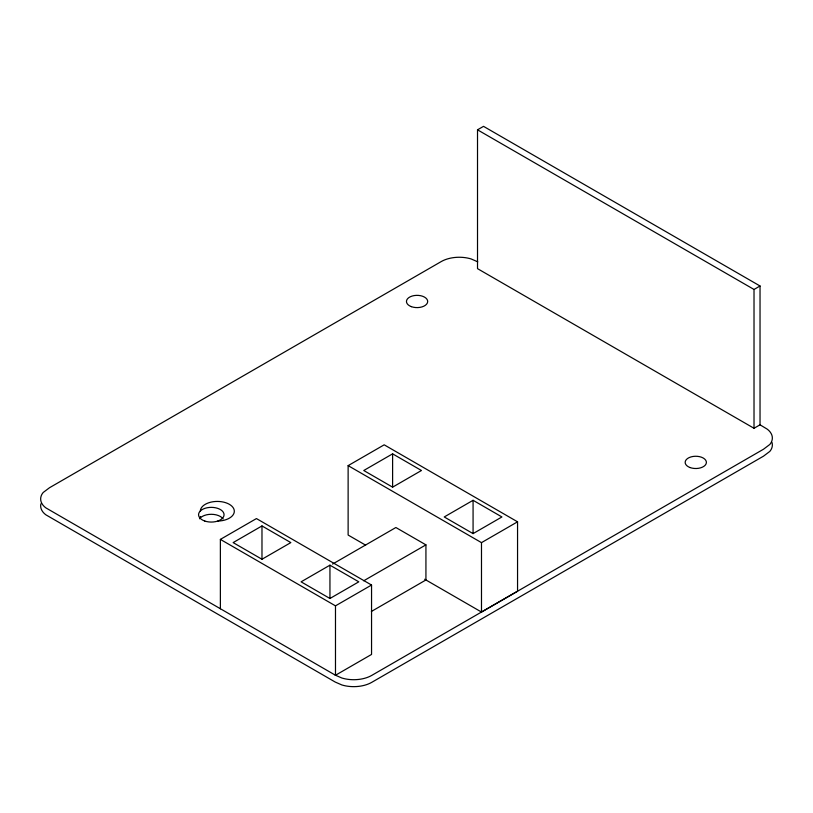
<?xml version="1.0" encoding="UTF-8"?>
<svg xmlns="http://www.w3.org/2000/svg" width="813" height="813" viewBox="0 0 813 813"><rect width="100%" height="100%" fill="white"/><g stroke="black" fill="none" stroke-linecap="round" stroke-linejoin="round"><path stroke-width="1.22" d="M477.516 129.816L483.522 126.35L760.033 285.993L760.033 424.813L754.017 428.278L477.516 268.646L477.516 129.816L754.017 289.458L760.033 285.993M220.374 608.805L220.374 539.395L256.441 518.572L371.551 585.035L371.551 654.435L335.484 675.257L45.965 507.932A24.736 14.278 0 0 1 42.733 504.792A25.569 14.766 0 0 1 41.26 495.747A26.097 15.071 0 0 1 41.768 494.609A24.593 14.197 0 0 1 43.241 492.454L49.502 487.729L441.225 261.573A25.488 14.715 0 0 1 471.154 258.951L477.77 261.847M365.616 545.147L348.127 535.045L348.127 465.636L384.193 444.823L517.556 521.814L517.556 591.224L481.489 612.047L424.65 579.232M261.979 525.94L233.138 542.596L261.979 559.253L290.83 542.596L261.979 525.94L261.979 559.253M392.608 453.847L363.757 470.503L392.608 487.16L421.459 470.503L392.608 453.847L392.608 487.16M329.946 565.177L301.095 581.834L329.946 598.49L358.797 581.834L329.946 565.177L329.946 598.49M332.578 564.07L395.88 527.515L425.931 544.862L425.931 579.974L371.358 611.478M473.075 500.3L444.233 516.956L473.075 533.613L501.926 516.956L473.075 500.3L473.075 533.613M363.716 580.787L425.931 544.862M220.374 539.395L335.484 605.848L371.551 585.035M348.127 465.636L481.489 542.637L517.556 521.814M335.23 675.115L341.846 678.012A25.488 14.715 0 0 0 371.765 675.39L763.498 449.233L769.759 444.508A24.593 14.197 0 0 0 771.232 442.353A26.097 15.071 0 0 0 771.75 441.215A25.569 14.766 0 0 0 770.267 432.17A24.736 14.278 0 0 0 767.035 429.03L760.033 424.813M754.017 289.458L754.017 428.278M481.489 542.637L481.489 612.047M335.484 605.848L335.484 675.257M40.894 503.826A25.569 14.766 0 0 0 42.733 511.733A24.736 14.278 0 0 0 45.965 514.873L335.23 682.056L341.846 684.953A25.488 14.715 0 0 0 371.765 682.331L763.498 456.174L769.759 451.449A24.593 14.197 0 0 0 771.232 449.294A26.097 15.071 0 0 0 771.75 448.156A25.569 14.766 0 0 0 771.974 442.424M200.323 510.981A17.002 9.817 0 0 1 217.457 501.428A17.002 9.817 0 0 1 234.317 511.143A17.002 9.817 0 0 1 217.793 521.052M199.551 518.785A12.754 7.368 0.1 0 1 211.38 514.294A12.754 7.368 0.1 0 1 223.118 518.897M200.323 517.922A17.002 9.817 0 0 1 200.577 516.458M204.774 521.031A12.754 7.358 0 0 0 224.053 514.822A12.754 7.358 0 0 0 205.1 508.288A12.754 7.358 0 0 0 204.774 521.031M411.368 306.653A10.63 6.138 0 0 0 427.679 301.735A10.63 6.138 0 0 0 412.14 296.044A10.63 6.138 0 0 0 411.368 306.653M690.034 467.546A10.63 6.138 0 0 0 706.385 462.678A10.63 6.138 0 0 0 690.898 456.936A10.63 6.138 0 0 0 690.034 467.546"/></g></svg>
